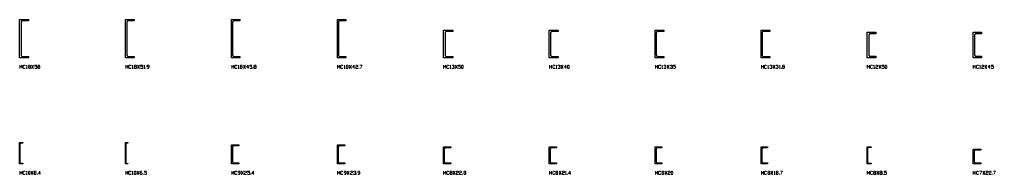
# Model space of a CAD drawing. Header units: inches. Extents: x 0 to 959, y -55 to 18.
# Drawn here: x 0 to 460.5, y -55 to 18 of the extents above; entities that cross this region are included whole.
import ezdxf

# ---------------------------------------------------------------- set-up
doc = ezdxf.new("R2010")
doc.units = ezdxf.units.IN
doc.header["$MEASUREMENT"] = 0
doc.layers.add('AISC_STEEL', color=7, linetype='Continuous')

msp = doc.modelspace()

# ---------------------------------------------------------------- linework, layer by layer
at = {"color": 3, "lineweight": 0}
for p, q in [((5.66, -3.49), (6.67, -5)), ((5.66, -5), (6.67, -3.49)), ((55.65, -3.49), (56.65, -5)), ((55.65, -5), (56.65, -3.49)), ((105.63, -3.49), (106.64, -5)), ((105.63, -5), (106.64, -3.49)), ((155.61, -3.49), (156.62, -5)), ((155.61, -5), (156.62, -3.49)), ((205.6, -3.49), (206.6, -5)), ((205.6, -5), (206.6, -3.49)), ((255.58, -3.49), (256.58, -5)), ((255.58, -5), (256.58, -3.49)), ((305.56, -3.49), (306.57, -5)), ((305.56, -5), (306.57, -3.49)), ((355.55, -3.49), (356.55, -5)), ((355.55, -5), (356.55, -3.49)), ((405.53, -3.49), (406.53, -5)), ((405.53, -5), (406.53, -3.49)), ((455.51, -3.49), (456.52, -5)), ((455.51, -5), (456.52, -3.49)), ((3.15, -5), (3.66, -5)), ((53.17, -5), (53.64, -5)), ((58.66, -5), (59.16, -5)), ((59.64, -5), (59.64, -4.75)), ((103.15, -5), (103.62, -5)), ((110.12, -5), (110.12, -4.75)), ((153.13, -5), (153.6, -5)), ((160.1, -5), (160.1, -4.75)), ((203.12, -5), (203.62, -5)), ((208.86, -5), (208.86, -5)), ((253.1, -5), (253.6, -5)), ((258.85, -5), (258.85, -5)), ((303.08, -5), (303.59, -5)), ((353.07, -5), (353.57, -5)), ((358.56, -5), (359.06, -5)), ((359.57, -5), (359.57, -4.75)), ((403.05, -5), (403.55, -5)), ((408.79, -5), (408.79, -5)), ((453.03, -5), (453.53, -5)), ((3.15, -54.98), (3.66, -54.98)), ((4.41, -54.98), (4.41, -54.98)), ((5.41, -53.48), (6.42, -54.98)), ((5.41, -54.98), (6.42, -53.48)), ((8.43, -54.98), (8.43, -54.73)), ((53.17, -54.98), (53.64, -54.98)), ((54.39, -54.98), (54.39, -54.98)), ((55.4, -53.48), (56.4, -54.98)), ((55.4, -54.98), (56.4, -53.48)), ((58.41, -54.98), (58.41, -54.73)), ((104.63, -53.48), (105.63, -54.98)), ((104.63, -54.98), (105.63, -53.48)), ((109.15, -54.98), (109.15, -54.73)), ((154.61, -53.48), (155.61, -54.98)), ((154.61, -54.98), (155.61, -53.48)), ((159.13, -54.98), (159.13, -54.73)), ((204.59, -53.48), (205.6, -54.98)), ((204.59, -54.98), (205.6, -53.48)), ((209.11, -54.98), (209.11, -54.73)), ((254.58, -53.48), (255.58, -54.98)), ((254.58, -54.98), (255.58, -53.48)), ((257.59, -54.98), (258.09, -54.98)), ((258.59, -54.98), (258.59, -54.73)), ((304.56, -53.48), (305.56, -54.98)), ((304.56, -54.98), (305.56, -53.48)), ((307.82, -54.98), (307.82, -54.98)), ((354.54, -53.48), (355.55, -54.98)), ((354.54, -54.98), (355.55, -53.48)), ((356.05, -54.98), (356.55, -54.98)), ((358.56, -54.98), (358.56, -54.73)), ((404.52, -53.48), (405.53, -54.98)), ((404.52, -54.98), (405.53, -53.48)), ((407.54, -54.98), (407.54, -54.73)), ((454.54, -53.48), (455.51, -54.98)), ((454.54, -54.98), (455.51, -53.48)), ((459.03, -54.98), (459.03, -54.73))]:
    msp.add_line(p, q, dxfattribs=at)
for points in [[(0.17, -5), (0.17, -3.49), (0.67, -4.5), (1.18, -3.49), (1.18, -5)], [(2.68, -4.75), (2.43, -5), (1.93, -5), (1.68, -4.75), (1.68, -3.74), (1.93, -3.49), (2.43, -3.49), (2.68, -3.74)], [(3.15, -3.74), (3.4, -3.49), (3.4, -5)], [(4.91, -4.25), (5.16, -4.5), (5.16, -4.75), (4.91, -5), (4.41, -5), (4.16, -4.75), (4.16, -4.5), (4.41, -4.25), (4.91, -4.25), (5.16, -3.99), (5.16, -3.74), (4.91, -3.49), (4.41, -3.49), (4.16, -3.74), (4.16, -3.99), (4.41, -4.25)], [(7.17, -4.75), (7.42, -5), (7.93, -5), (8.18, -4.75), (8.18, -4.25), (7.93, -3.99), (7.17, -3.99), (7.17, -3.49), (8.18, -3.49)], [(9.4, -4.25), (9.65, -4.5), (9.65, -4.75), (9.4, -5), (8.93, -5), (8.68, -4.75), (8.68, -4.5), (8.93, -4.25), (9.4, -4.25), (9.65, -3.99), (9.65, -3.74), (9.4, -3.49), (8.93, -3.49), (8.68, -3.74), (8.68, -3.99), (8.93, -4.25)], [(50.15, -5), (50.15, -3.49), (50.66, -4.5), (51.16, -3.49), (51.16, -5)], [(52.67, -4.75), (52.41, -5), (51.91, -5), (51.66, -4.75), (51.66, -3.74), (51.91, -3.49), (52.41, -3.49), (52.67, -3.74)], [(53.17, -3.74), (53.39, -3.49), (53.39, -5)], [(54.89, -4.25), (55.15, -4.5), (55.15, -4.75), (54.89, -5), (54.39, -5), (54.14, -4.75), (54.14, -4.5), (54.39, -4.25), (54.89, -4.25), (55.15, -3.99), (55.15, -3.74), (54.89, -3.49), (54.39, -3.49), (54.14, -3.74), (54.14, -3.99), (54.39, -4.25)], [(57.16, -4.75), (57.41, -5), (57.91, -5), (58.16, -4.75), (58.16, -4.25), (57.91, -3.99), (57.16, -3.99), (57.16, -3.49), (58.16, -3.49)], [(58.66, -3.74), (58.91, -3.49), (58.91, -5)], [(60.39, -5), (60.64, -5), (61.14, -4.5), (61.14, -3.74), (60.89, -3.49), (60.39, -3.49), (60.14, -3.74), (60.14, -3.99), (60.39, -4.25), (61.14, -4.25)], [(100.14, -5), (100.14, -3.49), (100.64, -4.5), (101.14, -3.49), (101.14, -5)], [(102.65, -4.75), (102.4, -5), (101.89, -5), (101.64, -4.75), (101.64, -3.74), (101.89, -3.49), (102.4, -3.49), (102.65, -3.74)], [(103.15, -3.74), (103.4, -3.49), (103.4, -5)], [(104.88, -4.25), (105.13, -4.5), (105.13, -4.75), (104.88, -5), (104.38, -5), (104.12, -4.75), (104.12, -4.5), (104.38, -4.25), (104.88, -4.25), (105.13, -3.99), (105.13, -3.74), (104.88, -3.49), (104.38, -3.49), (104.12, -3.74), (104.12, -3.99), (104.38, -4.25)], [(108.14, -4.5), (107.14, -4.5), (107.89, -3.49), (107.89, -5)], [(108.65, -4.75), (108.9, -5), (109.4, -5), (109.65, -4.75), (109.65, -4.25), (109.4, -3.99), (108.65, -3.99), (108.65, -3.49), (109.65, -3.49)], [(111.38, -4.25), (111.63, -4.5), (111.63, -4.75), (111.38, -5), (110.87, -5), (110.62, -4.75), (110.62, -4.5), (110.87, -4.25), (111.38, -4.25), (111.63, -3.99), (111.63, -3.74), (111.38, -3.49), (110.87, -3.49), (110.62, -3.74), (110.62, -3.99), (110.87, -4.25)], [(150.12, -5), (150.12, -3.49), (150.62, -4.5), (151.12, -3.49), (151.12, -5)], [(152.63, -4.75), (152.38, -5), (151.88, -5), (151.63, -4.75), (151.63, -3.74), (151.88, -3.49), (152.38, -3.49), (152.63, -3.74)], [(153.13, -3.74), (153.39, -3.49), (153.39, -5)], [(154.86, -4.25), (155.11, -4.5), (155.11, -4.75), (154.86, -5), (154.36, -5), (154.11, -4.75), (154.11, -4.5), (154.36, -4.25), (154.86, -4.25), (155.11, -3.99), (155.11, -3.74), (154.86, -3.49), (154.36, -3.49), (154.11, -3.74), (154.11, -3.99), (154.36, -4.25)], [(158.13, -4.5), (157.12, -4.5), (157.87, -3.49), (157.87, -5)], [(158.63, -3.74), (158.88, -3.49), (159.38, -3.49), (159.63, -3.74), (159.63, -3.99), (159.38, -4.25), (158.88, -4.25), (158.63, -4.5), (158.63, -5), (159.63, -5)], [(160.61, -3.49), (161.61, -3.49), (160.86, -5)], [(200.1, -5), (200.1, -3.49), (200.61, -4.5), (201.11, -3.49), (201.11, -5)], [(202.61, -4.75), (202.36, -5), (201.86, -5), (201.61, -4.75), (201.61, -3.74), (201.86, -3.49), (202.36, -3.49), (202.61, -3.74)], [(203.12, -3.74), (203.37, -3.49), (203.37, -5)], [(204.09, -3.74), (204.34, -3.49), (204.84, -3.49), (205.09, -3.74), (205.09, -3.99), (204.84, -4.25), (204.59, -4.25)], [(204.84, -4.25), (205.09, -4.5), (205.09, -4.75), (204.84, -5), (204.34, -5), (204.09, -4.75)], [(207.1, -4.75), (207.36, -5), (207.86, -5), (208.11, -4.75), (208.11, -4.25), (207.86, -3.99), (207.1, -3.99), (207.1, -3.49), (208.11, -3.49)], [(250.09, -5), (250.09, -3.49), (250.59, -4.5), (251.09, -3.49), (251.09, -5)], [(252.6, -4.75), (252.35, -5), (251.84, -5), (251.59, -4.75), (251.59, -3.74), (251.84, -3.49), (252.35, -3.49), (252.6, -3.74)], [(253.1, -3.74), (253.35, -3.49), (253.35, -5)], [(254.07, -3.74), (254.32, -3.49), (254.83, -3.49), (255.08, -3.74), (255.08, -3.99), (254.83, -4.25), (254.58, -4.25)], [(254.83, -4.25), (255.08, -4.5), (255.08, -4.75), (254.83, -5), (254.32, -5), (254.07, -4.75)], [(258.09, -4.5), (257.09, -4.5), (257.84, -3.49), (257.84, -5)], [(300.07, -5), (300.07, -3.49), (300.57, -4.5), (301.07, -3.49), (301.07, -5)], [(302.58, -4.75), (302.33, -5), (301.83, -5), (301.58, -4.75), (301.58, -3.74), (301.83, -3.49), (302.33, -3.49), (302.58, -3.74)], [(303.08, -3.74), (303.33, -3.49), (303.33, -5)], [(304.06, -3.74), (304.31, -3.49), (304.81, -3.49), (305.06, -3.74), (305.06, -3.99), (304.81, -4.25), (304.56, -4.25)], [(304.81, -4.25), (305.06, -4.5), (305.06, -4.75), (304.81, -5), (304.31, -5), (304.06, -4.75)], [(307.07, -3.74), (307.32, -3.49), (307.82, -3.49), (308.08, -3.74), (308.08, -3.99), (307.82, -4.25), (307.57, -4.25)], [(307.82, -4.25), (308.08, -4.5), (308.08, -4.75), (307.82, -5), (307.32, -5), (307.07, -4.75)], [(308.58, -4.75), (308.83, -5), (309.33, -5), (309.58, -4.75), (309.58, -4.25), (309.33, -3.99), (308.58, -3.99), (308.58, -3.49), (309.58, -3.49)], [(350.05, -5), (350.05, -3.49), (350.55, -4.5), (351.06, -3.49), (351.06, -5)], [(352.56, -4.75), (352.31, -5), (351.81, -5), (351.56, -4.75), (351.56, -3.74), (351.81, -3.49), (352.31, -3.49), (352.56, -3.74)], [(353.07, -3.74), (353.32, -3.49), (353.32, -5)], [(354.07, -3.74), (354.29, -3.49), (354.79, -3.49), (355.04, -3.74), (355.04, -3.99), (354.79, -4.25), (354.54, -4.25)], [(354.79, -4.25), (355.04, -4.5), (355.04, -4.75), (354.79, -5), (354.29, -5), (354.07, -4.75)], [(357.05, -3.74), (357.3, -3.49), (357.81, -3.49), (358.06, -3.74), (358.06, -3.99), (357.81, -4.25), (357.56, -4.25)], [(357.81, -4.25), (358.06, -4.5), (358.06, -4.75), (357.81, -5), (357.3, -5), (357.05, -4.75)], [(358.56, -3.74), (358.81, -3.49), (358.81, -5)], [(360.79, -4.25), (361.04, -4.5), (361.04, -4.75), (360.79, -5), (360.32, -5), (360.07, -4.75), (360.07, -4.5), (360.32, -4.25), (360.79, -4.25), (361.04, -3.99), (361.04, -3.74), (360.79, -3.49), (360.32, -3.49), (360.07, -3.74), (360.07, -3.99), (360.32, -4.25)], [(400.04, -5), (400.04, -3.49), (400.54, -4.5), (401.04, -3.49), (401.04, -5)], [(402.55, -4.75), (402.3, -5), (401.79, -5), (401.54, -4.75), (401.54, -3.74), (401.79, -3.49), (402.3, -3.49), (402.55, -3.74)], [(403.05, -3.74), (403.3, -3.49), (403.3, -5)], [(404.05, -3.74), (404.31, -3.49), (404.78, -3.49), (405.03, -3.74), (405.03, -3.99), (404.78, -4.25), (404.31, -4.25), (404.05, -4.5), (404.05, -5), (405.03, -5)], [(407.04, -4.75), (407.29, -5), (407.79, -5), (408.04, -4.75), (408.04, -4.25), (407.79, -3.99), (407.04, -3.99), (407.04, -3.49), (408.04, -3.49)], [(450.02, -5), (450.02, -3.49), (450.52, -4.5), (451.02, -3.49), (451.02, -5)], [(452.53, -4.75), (452.28, -5), (451.78, -5), (451.53, -4.75), (451.53, -3.74), (451.78, -3.49), (452.28, -3.49), (452.53, -3.74)], [(453.03, -3.74), (453.28, -3.49), (453.28, -5)], [(454.04, -3.74), (454.29, -3.49), (454.76, -3.49), (455.01, -3.74), (455.01, -3.99), (454.76, -4.25), (454.29, -4.25), (454.04, -4.5), (454.04, -5), (455.01, -5)], [(458.02, -4.5), (457.02, -4.5), (457.77, -3.49), (457.77, -5)], [(458.53, -4.75), (458.78, -5), (459.28, -5), (459.53, -4.75), (459.53, -4.25), (459.28, -3.99), (458.53, -3.99), (458.53, -3.49), (459.53, -3.49)], [(0.17, -54.98), (0.17, -53.48), (0.67, -54.48), (1.18, -53.48), (1.18, -54.98)], [(2.68, -54.73), (2.43, -54.98), (1.93, -54.98), (1.68, -54.73), (1.68, -53.73), (1.93, -53.48), (2.43, -53.48), (2.68, -53.73)], [(3.15, -53.73), (3.4, -53.48), (3.4, -54.98)], [(7.67, -54.23), (7.93, -54.48), (7.93, -54.73), (7.67, -54.98), (7.17, -54.98), (6.92, -54.73), (6.92, -54.48), (7.17, -54.23), (7.67, -54.23), (7.93, -53.98), (7.93, -53.73), (7.67, -53.48), (7.17, -53.48), (6.92, -53.73), (6.92, -53.98), (7.17, -54.23)], [(9.9, -54.48), (8.93, -54.48), (9.65, -53.48), (9.65, -54.98)], [(50.15, -54.98), (50.15, -53.48), (50.66, -54.48), (51.16, -53.48), (51.16, -54.98)], [(52.67, -54.73), (52.41, -54.98), (51.91, -54.98), (51.66, -54.73), (51.66, -53.73), (51.91, -53.48), (52.41, -53.48), (52.67, -53.73)], [(53.17, -53.73), (53.39, -53.48), (53.39, -54.98)], [(56.9, -54.23), (57.66, -54.23), (57.91, -54.48), (57.91, -54.73), (57.66, -54.98), (57.16, -54.98), (56.9, -54.73), (56.9, -53.98), (57.41, -53.48), (57.66, -53.48)], [(58.91, -54.73), (59.16, -54.98), (59.64, -54.98), (59.89, -54.73), (59.89, -54.23), (59.64, -53.98), (58.91, -53.98), (58.91, -53.48), (59.89, -53.48)], [(100.14, -54.98), (100.14, -53.48), (100.64, -54.48), (101.14, -53.48), (101.14, -54.98)], [(102.65, -54.73), (102.4, -54.98), (101.89, -54.98), (101.64, -54.73), (101.64, -53.73), (101.89, -53.48), (102.4, -53.48), (102.65, -53.73)], [(103.4, -54.98), (103.62, -54.98), (104.12, -54.48), (104.12, -53.73), (103.87, -53.48), (103.4, -53.48), (103.15, -53.73), (103.15, -53.98), (103.4, -54.23), (104.12, -54.23)], [(106.13, -53.73), (106.38, -53.48), (106.89, -53.48), (107.14, -53.73), (107.14, -53.98), (106.89, -54.23), (106.38, -54.23), (106.13, -54.48), (106.13, -54.98), (107.14, -54.98)], [(107.64, -54.73), (107.89, -54.98), (108.39, -54.98), (108.65, -54.73), (108.65, -54.23), (108.39, -53.98), (107.64, -53.98), (107.64, -53.48), (108.65, -53.48)], [(110.62, -54.48), (109.65, -54.48), (110.37, -53.48), (110.37, -54.98)], [(150.12, -54.98), (150.12, -53.48), (150.62, -54.48), (151.12, -53.48), (151.12, -54.98)], [(152.63, -54.73), (152.38, -54.98), (151.88, -54.98), (151.63, -54.73), (151.63, -53.73), (151.88, -53.48), (152.38, -53.48), (152.63, -53.73)], [(153.39, -54.98), (153.6, -54.98), (154.11, -54.48), (154.11, -53.73), (153.86, -53.48), (153.39, -53.48), (153.13, -53.73), (153.13, -53.98), (153.39, -54.23), (154.11, -54.23)], [(156.12, -53.73), (156.37, -53.48), (156.87, -53.48), (157.12, -53.73), (157.12, -53.98), (156.87, -54.23), (156.37, -54.23), (156.12, -54.48), (156.12, -54.98), (157.12, -54.98)], [(157.62, -53.73), (157.87, -53.48), (158.38, -53.48), (158.63, -53.73), (158.63, -53.98), (158.38, -54.23), (158.13, -54.23)], [(158.38, -54.23), (158.63, -54.48), (158.63, -54.73), (158.38, -54.98), (157.87, -54.98), (157.62, -54.73)], [(159.85, -54.98), (160.1, -54.98), (160.61, -54.48), (160.61, -53.73), (160.36, -53.48), (159.85, -53.48), (159.63, -53.73), (159.63, -53.98), (159.85, -54.23), (160.61, -54.23)], [(200.1, -54.98), (200.1, -53.48), (200.61, -54.48), (201.11, -53.48), (201.11, -54.98)], [(202.61, -54.73), (202.36, -54.98), (201.86, -54.98), (201.61, -54.73), (201.61, -53.73), (201.86, -53.48), (202.36, -53.48), (202.61, -53.73)], [(203.84, -54.23), (204.09, -54.48), (204.09, -54.73), (203.84, -54.98), (203.37, -54.98), (203.12, -54.73), (203.12, -54.48), (203.37, -54.23), (203.84, -54.23), (204.09, -53.98), (204.09, -53.73), (203.84, -53.48), (203.37, -53.48), (203.12, -53.73), (203.12, -53.98), (203.37, -54.23)], [(206.1, -53.73), (206.35, -53.48), (206.85, -53.48), (207.1, -53.73), (207.1, -53.98), (206.85, -54.23), (206.35, -54.23), (206.1, -54.48), (206.1, -54.98), (207.1, -54.98)], [(207.61, -53.73), (207.86, -53.48), (208.36, -53.48), (208.61, -53.73), (208.61, -53.98), (208.36, -54.23), (207.86, -54.23), (207.61, -54.48), (207.61, -54.98), (208.61, -54.98)], [(210.34, -54.23), (210.59, -54.48), (210.59, -54.73), (210.34, -54.98), (209.87, -54.98), (209.62, -54.73), (209.62, -54.48), (209.87, -54.23), (210.34, -54.23), (210.59, -53.98), (210.59, -53.73), (210.34, -53.48), (209.87, -53.48), (209.62, -53.73), (209.62, -53.98), (209.87, -54.23)], [(250.09, -54.98), (250.09, -53.48), (250.59, -54.48), (251.09, -53.48), (251.09, -54.98)], [(252.6, -54.73), (252.35, -54.98), (251.84, -54.98), (251.59, -54.73), (251.59, -53.73), (251.84, -53.48), (252.35, -53.48), (252.6, -53.73)], [(253.85, -54.23), (254.07, -54.48), (254.07, -54.73), (253.85, -54.98), (253.35, -54.98), (253.1, -54.73), (253.1, -54.48), (253.35, -54.23), (253.85, -54.23), (254.07, -53.98), (254.07, -53.73), (253.85, -53.48), (253.35, -53.48), (253.1, -53.73), (253.1, -53.98), (253.35, -54.23)], [(256.08, -53.73), (256.33, -53.48), (256.84, -53.48), (257.09, -53.73), (257.09, -53.98), (256.84, -54.23), (256.33, -54.23), (256.08, -54.48), (256.08, -54.98), (257.09, -54.98)], [(257.59, -53.73), (257.84, -53.48), (257.84, -54.98)], [(260.1, -54.48), (259.1, -54.48), (259.85, -53.48), (259.85, -54.98)], [(300.07, -54.98), (300.07, -53.48), (300.57, -54.48), (301.07, -53.48), (301.07, -54.98)], [(302.58, -54.73), (302.33, -54.98), (301.83, -54.98), (301.58, -54.73), (301.58, -53.73), (301.83, -53.48), (302.33, -53.48), (302.58, -53.73)], [(303.84, -54.23), (304.06, -54.48), (304.06, -54.73), (303.84, -54.98), (303.33, -54.98), (303.08, -54.73), (303.08, -54.48), (303.33, -54.23), (303.84, -54.23), (304.06, -53.98), (304.06, -53.73), (303.84, -53.48), (303.33, -53.48), (303.08, -53.73), (303.08, -53.98), (303.33, -54.23)], [(306.07, -53.73), (306.32, -53.48), (306.82, -53.48), (307.07, -53.73), (307.07, -53.98), (306.82, -54.23), (306.32, -54.23), (306.07, -54.48), (306.07, -54.98), (307.07, -54.98)], [(350.05, -54.98), (350.05, -53.48), (350.55, -54.48), (351.06, -53.48), (351.06, -54.98)], [(352.56, -54.73), (352.31, -54.98), (351.81, -54.98), (351.56, -54.73), (351.56, -53.73), (351.81, -53.48), (352.31, -53.48), (352.56, -53.73)], [(353.82, -54.23), (354.07, -54.48), (354.07, -54.73), (353.82, -54.98), (353.32, -54.98), (353.07, -54.73), (353.07, -54.48), (353.32, -54.23), (353.82, -54.23), (354.07, -53.98), (354.07, -53.73), (353.82, -53.48), (353.32, -53.48), (353.07, -53.73), (353.07, -53.98), (353.32, -54.23)], [(356.05, -53.73), (356.3, -53.48), (356.3, -54.98)], [(357.81, -54.23), (358.06, -54.48), (358.06, -54.73), (357.81, -54.98), (357.3, -54.98), (357.05, -54.73), (357.05, -54.48), (357.3, -54.23), (357.81, -54.23), (358.06, -53.98), (358.06, -53.73), (357.81, -53.48), (357.3, -53.48), (357.05, -53.73), (357.05, -53.98), (357.3, -54.23)], [(359.06, -53.48), (360.07, -53.48), (359.31, -54.98)], [(400.04, -54.98), (400.04, -53.48), (400.54, -54.48), (401.04, -53.48), (401.04, -54.98)], [(402.55, -54.73), (402.3, -54.98), (401.79, -54.98), (401.54, -54.73), (401.54, -53.73), (401.79, -53.48), (402.3, -53.48), (402.55, -53.73)], [(403.8, -54.23), (404.05, -54.48), (404.05, -54.73), (403.8, -54.98), (403.3, -54.98), (403.05, -54.73), (403.05, -54.48), (403.3, -54.23), (403.8, -54.23), (404.05, -53.98), (404.05, -53.73), (403.8, -53.48), (403.3, -53.48), (403.05, -53.73), (403.05, -53.98), (403.3, -54.23)], [(406.79, -54.23), (407.04, -54.48), (407.04, -54.73), (406.79, -54.98), (406.28, -54.98), (406.03, -54.73), (406.03, -54.48), (406.28, -54.23), (406.79, -54.23), (407.04, -53.98), (407.04, -53.73), (406.79, -53.48), (406.28, -53.48), (406.03, -53.73), (406.03, -53.98), (406.28, -54.23)], [(408.04, -54.73), (408.29, -54.98), (408.79, -54.98), (409.05, -54.73), (409.05, -54.23), (408.79, -53.98), (408.04, -53.98), (408.04, -53.48), (409.05, -53.48)], [(450.02, -54.98), (450.02, -53.48), (450.52, -54.48), (451.02, -53.48), (451.02, -54.98)], [(452.53, -54.73), (452.28, -54.98), (451.78, -54.98), (451.53, -54.73), (451.53, -53.73), (451.78, -53.48), (452.28, -53.48), (452.53, -53.73)], [(453.03, -53.48), (454.04, -53.48), (453.28, -54.98)], [(456.01, -53.73), (456.27, -53.48), (456.77, -53.48), (457.02, -53.73), (457.02, -53.98), (456.77, -54.23), (456.27, -54.23), (456.01, -54.48), (456.01, -54.98), (457.02, -54.98)], [(457.52, -53.73), (457.77, -53.48), (458.28, -53.48), (458.53, -53.73), (458.53, -53.98), (458.28, -54.23), (457.77, -54.23), (457.52, -54.48), (457.52, -54.98), (458.53, -54.98)], [(459.53, -53.48), (460.54, -53.48), (459.78, -54.98)]]:
    msp.add_lwpolyline(points, dxfattribs=at)
for points in [[(208.86, -5), (208.61, -4.75), (208.61, -3.74), (208.86, -3.49), (209.11, -3.49), (209.36, -3.74), (209.36, -4.75), (209.11, -5)], [(258.85, -5), (258.59, -4.75), (258.59, -3.74), (258.85, -3.49), (259.1, -3.49), (259.35, -3.74), (259.35, -4.75), (259.1, -5)], [(408.79, -5), (408.54, -4.75), (408.54, -3.74), (408.79, -3.49), (409.05, -3.49), (409.3, -3.74), (409.3, -4.75), (409.05, -5)], [(4.41, -54.98), (4.16, -54.73), (4.16, -53.73), (4.41, -53.48), (4.66, -53.48), (4.91, -53.73), (4.91, -54.73), (4.66, -54.98)], [(54.39, -54.98), (54.14, -54.73), (54.14, -53.73), (54.39, -53.48), (54.64, -53.48), (54.89, -53.73), (54.89, -54.73), (54.64, -54.98)], [(307.82, -54.98), (307.57, -54.73), (307.57, -53.73), (307.82, -53.48), (308.08, -53.48), (308.33, -53.73), (308.33, -54.73), (308.08, -54.98)]]:
    msp.add_lwpolyline(points, close=True, dxfattribs=at)
at = {"layer": 'AISC_STEEL'}
for points in [[(0, 18), (4.2, 18), (4.2, 17.38), (1.51, 17.38), (1.49, 17.37), (1.46, 17.37), (1.43, 17.37), (1.4, 17.37), (1.37, 17.36), (1.34, 17.36), (1.31, 17.35), (1.28, 17.34), (1.25, 17.33), (1.22, 17.32), (1.2, 17.31), (1.17, 17.3), (1.14, 17.28), (1.12, 17.27), (1.09, 17.26), (1.07, 17.24), (1.04, 17.22), (1.02, 17.21), (0.99, 17.19), (0.97, 17.17), (0.95, 17.15), (0.93, 17.13), (0.91, 17.1), (0.89, 17.08), (0.87, 17.06), (0.85, 17.03), (0.84, 17.01), (0.82, 16.98), (0.8, 16.96), (0.79, 16.93), (0.78, 16.91), (0.76, 16.88), (0.75, 16.85), (0.74, 16.82), (0.73, 16.79), (0.73, 16.77), (0.72, 16.74), (0.71, 16.71), (0.71, 16.68), (0.7, 16.65), (0.7, 16.62), (0.7, 16.59), (0.7, 16.56), (0.7, 1.44), (0.7, 1.41), (0.7, 1.38), (0.7, 1.35), (0.71, 1.32), (0.71, 1.29), (0.72, 1.26), (0.73, 1.23), (0.73, 1.21), (0.74, 1.18), (0.75, 1.15), (0.76, 1.12), (0.78, 1.09), (0.79, 1.07), (0.8, 1.04), (0.82, 1.02), (0.84, 0.99), (0.85, 0.97), (0.87, 0.94), (0.89, 0.92), (0.91, 0.9), (0.93, 0.87), (0.95, 0.85), (0.97, 0.83), (0.99, 0.81), (1.02, 0.79), (1.04, 0.78), (1.07, 0.76), (1.09, 0.74), (1.12, 0.73), (1.14, 0.72), (1.17, 0.7), (1.2, 0.69), (1.22, 0.68), (1.25, 0.67), (1.28, 0.66), (1.31, 0.65), (1.34, 0.64), (1.37, 0.64), (1.4, 0.63), (1.43, 0.63), (1.46, 0.63), (1.49, 0.63), (1.51, 0.62), (4.2, 0.62), (4.2, 0), (0, 0)], [(50, 18), (54.1, 18), (54.1, 17.38), (51.41, 17.38), (51.39, 17.37), (51.36, 17.37), (51.33, 17.37), (51.3, 17.37), (51.27, 17.36), (51.24, 17.36), (51.21, 17.35), (51.18, 17.34), (51.15, 17.33), (51.12, 17.32), (51.1, 17.31), (51.07, 17.3), (51.04, 17.28), (51.02, 17.27), (50.99, 17.26), (50.97, 17.24), (50.94, 17.22), (50.92, 17.21), (50.89, 17.19), (50.87, 17.17), (50.85, 17.15), (50.83, 17.13), (50.81, 17.1), (50.79, 17.08), (50.77, 17.06), (50.75, 17.03), (50.74, 17.01), (50.72, 16.98), (50.7, 16.96), (50.69, 16.93), (50.68, 16.91), (50.66, 16.88), (50.65, 16.85), (50.64, 16.82), (50.63, 16.79), (50.63, 16.77), (50.62, 16.74), (50.61, 16.71), (50.61, 16.68), (50.6, 16.65), (50.6, 16.62), (50.6, 16.59), (50.6, 16.56), (50.6, 1.44), (50.6, 1.41), (50.6, 1.38), (50.6, 1.35), (50.61, 1.32), (50.61, 1.29), (50.62, 1.26), (50.63, 1.23), (50.63, 1.21), (50.64, 1.18), (50.65, 1.15), (50.66, 1.12), (50.68, 1.09), (50.69, 1.07), (50.7, 1.04), (50.72, 1.02), (50.74, 0.99), (50.75, 0.97), (50.77, 0.94), (50.79, 0.92), (50.81, 0.9), (50.83, 0.87), (50.85, 0.85), (50.87, 0.83), (50.89, 0.81), (50.92, 0.79), (50.94, 0.78), (50.97, 0.76), (50.99, 0.74), (51.02, 0.73), (51.04, 0.72), (51.07, 0.7), (51.1, 0.69), (51.12, 0.68), (51.15, 0.67), (51.18, 0.66), (51.21, 0.65), (51.24, 0.64), (51.27, 0.64), (51.3, 0.63), (51.33, 0.63), (51.36, 0.63), (51.39, 0.63), (51.41, 0.62), (54.1, 0.62), (54.1, 0), (50, 0)], [(100, 18), (104, 18), (104, 17.38), (101.31, 17.38), (101.29, 17.37), (101.26, 17.37), (101.23, 17.37), (101.2, 17.37), (101.17, 17.36), (101.14, 17.36), (101.11, 17.35), (101.08, 17.34), (101.05, 17.33), (101.02, 17.32), (101, 17.31), (100.97, 17.3), (100.94, 17.28), (100.92, 17.27), (100.89, 17.26), (100.87, 17.24), (100.84, 17.22), (100.82, 17.21), (100.79, 17.19), (100.77, 17.17), (100.75, 17.15), (100.73, 17.13), (100.71, 17.1), (100.69, 17.08), (100.67, 17.06), (100.65, 17.03), (100.64, 17.01), (100.62, 16.98), (100.6, 16.96), (100.59, 16.93), (100.58, 16.91), (100.56, 16.88), (100.55, 16.85), (100.54, 16.82), (100.53, 16.79), (100.53, 16.77), (100.52, 16.74), (100.51, 16.71), (100.51, 16.68), (100.5, 16.65), (100.5, 16.62), (100.5, 16.59), (100.5, 16.56), (100.5, 1.44), (100.5, 1.41), (100.5, 1.38), (100.5, 1.35), (100.51, 1.32), (100.51, 1.29), (100.52, 1.26), (100.53, 1.23), (100.53, 1.21), (100.54, 1.18), (100.55, 1.15), (100.56, 1.12), (100.58, 1.09), (100.59, 1.07), (100.6, 1.04), (100.62, 1.02), (100.64, 0.99), (100.65, 0.97), (100.67, 0.94), (100.69, 0.92), (100.71, 0.9), (100.73, 0.87), (100.75, 0.85), (100.77, 0.83), (100.79, 0.81), (100.82, 0.79), (100.84, 0.78), (100.87, 0.76), (100.89, 0.74), (100.92, 0.73), (100.94, 0.72), (100.97, 0.7), (101, 0.69), (101.02, 0.68), (101.05, 0.67), (101.08, 0.66), (101.11, 0.65), (101.14, 0.64), (101.17, 0.64), (101.2, 0.63), (101.23, 0.63), (101.26, 0.63), (101.29, 0.63), (101.31, 0.62), (104, 0.62), (104, 0), (100, 0)], [(150, 18), (153.95, 18), (153.95, 17.38), (151.26, 17.38), (151.24, 17.37), (151.21, 17.37), (151.18, 17.37), (151.15, 17.37), (151.12, 17.36), (151.09, 17.36), (151.06, 17.35), (151.03, 17.34), (151, 17.33), (150.97, 17.32), (150.95, 17.31), (150.92, 17.3), (150.89, 17.28), (150.87, 17.27), (150.84, 17.26), (150.82, 17.24), (150.79, 17.22), (150.77, 17.21), (150.74, 17.19), (150.72, 17.17), (150.7, 17.15), (150.68, 17.13), (150.66, 17.1), (150.64, 17.08), (150.62, 17.06), (150.6, 17.03), (150.59, 17.01), (150.57, 16.98), (150.55, 16.96), (150.54, 16.93), (150.53, 16.91), (150.51, 16.88), (150.5, 16.85), (150.49, 16.82), (150.48, 16.79), (150.48, 16.77), (150.47, 16.74), (150.46, 16.71), (150.46, 16.68), (150.45, 16.65), (150.45, 16.62), (150.45, 16.59), (150.45, 16.56), (150.45, 1.44), (150.45, 1.41), (150.45, 1.38), (150.45, 1.35), (150.46, 1.32), (150.46, 1.29), (150.47, 1.26), (150.48, 1.23), (150.48, 1.21), (150.49, 1.18), (150.5, 1.15), (150.51, 1.12), (150.53, 1.09), (150.54, 1.07), (150.55, 1.04), (150.57, 1.02), (150.59, 0.99), (150.6, 0.97), (150.62, 0.94), (150.64, 0.92), (150.66, 0.9), (150.68, 0.87), (150.7, 0.85), (150.72, 0.83), (150.74, 0.81), (150.77, 0.79), (150.79, 0.78), (150.82, 0.76), (150.84, 0.74), (150.87, 0.73), (150.89, 0.72), (150.92, 0.7), (150.95, 0.69), (150.97, 0.68), (151, 0.67), (151.03, 0.66), (151.06, 0.65), (151.09, 0.64), (151.12, 0.64), (151.15, 0.63), (151.18, 0.63), (151.21, 0.63), (151.24, 0.63), (151.26, 0.62), (153.95, 0.62), (153.95, 0), (150, 0)], [(200, 13), (204.41, 13), (204.41, 12.39), (201.62, 12.39), (201.59, 12.39), (201.56, 12.39), (201.53, 12.39), (201.5, 12.38), (201.47, 12.38), (201.44, 12.37), (201.41, 12.36), (201.38, 12.36), (201.35, 12.35), (201.33, 12.34), (201.3, 12.33), (201.27, 12.31), (201.25, 12.3), (201.22, 12.29), (201.19, 12.27), (201.17, 12.26), (201.14, 12.24), (201.12, 12.22), (201.1, 12.21), (201.07, 12.19), (201.05, 12.17), (201.03, 12.15), (201.01, 12.13), (200.99, 12.1), (200.97, 12.08), (200.95, 12.06), (200.94, 12.03), (200.92, 12.01), (200.9, 11.98), (200.89, 11.96), (200.87, 11.93), (200.86, 11.9), (200.85, 11.88), (200.84, 11.85), (200.83, 11.82), (200.82, 11.79), (200.81, 11.77), (200.81, 11.74), (200.8, 11.71), (200.8, 11.68), (200.79, 11.65), (200.79, 11.62), (200.79, 11.59), (200.79, 11.56), (200.79, 1.44), (200.79, 1.41), (200.79, 1.38), (200.79, 1.35), (200.8, 1.32), (200.8, 1.29), (200.81, 1.26), (200.81, 1.23), (200.82, 1.21), (200.83, 1.18), (200.84, 1.15), (200.85, 1.12), (200.86, 1.1), (200.87, 1.07), (200.89, 1.04), (200.9, 1.02), (200.92, 0.99), (200.94, 0.97), (200.95, 0.94), (200.97, 0.92), (200.99, 0.9), (201.01, 0.87), (201.03, 0.85), (201.05, 0.83), (201.07, 0.81), (201.1, 0.79), (201.12, 0.78), (201.14, 0.76), (201.17, 0.74), (201.19, 0.73), (201.22, 0.71), (201.25, 0.7), (201.27, 0.69), (201.3, 0.67), (201.33, 0.66), (201.35, 0.65), (201.38, 0.64), (201.41, 0.64), (201.44, 0.63), (201.47, 0.62), (201.5, 0.62), (201.53, 0.61), (201.56, 0.61), (201.59, 0.61), (201.62, 0.61), (204.41, 0.61), (204.41, 0), (200, 0)], [(250, 13), (254.19, 13), (254.19, 12.39), (251.39, 12.39), (251.36, 12.39), (251.33, 12.39), (251.3, 12.39), (251.27, 12.38), (251.24, 12.38), (251.21, 12.37), (251.18, 12.36), (251.16, 12.36), (251.13, 12.35), (251.1, 12.34), (251.07, 12.33), (251.05, 12.31), (251.02, 12.3), (250.99, 12.29), (250.97, 12.27), (250.94, 12.26), (250.92, 12.24), (250.89, 12.22), (250.87, 12.21), (250.85, 12.19), (250.82, 12.17), (250.8, 12.15), (250.78, 12.13), (250.76, 12.1), (250.74, 12.08), (250.73, 12.06), (250.71, 12.03), (250.69, 12.01), (250.68, 11.98), (250.66, 11.96), (250.65, 11.93), (250.64, 11.9), (250.62, 11.88), (250.61, 11.85), (250.6, 11.82), (250.59, 11.79), (250.59, 11.77), (250.58, 11.74), (250.57, 11.71), (250.57, 11.68), (250.56, 11.65), (250.56, 11.62), (250.56, 11.59), (250.56, 11.56), (250.56, 1.44), (250.56, 1.41), (250.56, 1.38), (250.56, 1.35), (250.57, 1.32), (250.57, 1.29), (250.58, 1.26), (250.59, 1.23), (250.59, 1.21), (250.6, 1.18), (250.61, 1.15), (250.62, 1.12), (250.64, 1.1), (250.65, 1.07), (250.66, 1.04), (250.68, 1.02), (250.69, 0.99), (250.71, 0.97), (250.73, 0.94), (250.74, 0.92), (250.76, 0.9), (250.78, 0.87), (250.8, 0.85), (250.82, 0.83), (250.85, 0.81), (250.87, 0.79), (250.89, 0.78), (250.92, 0.76), (250.94, 0.74), (250.97, 0.73), (250.99, 0.71), (251.02, 0.7), (251.05, 0.69), (251.07, 0.67), (251.1, 0.66), (251.13, 0.65), (251.16, 0.64), (251.18, 0.64), (251.21, 0.63), (251.24, 0.62), (251.27, 0.62), (251.3, 0.61), (251.33, 0.61), (251.36, 0.61), (251.39, 0.61), (254.19, 0.61), (254.19, 0), (250, 0)], [(300, 13), (304.07, 13), (304.07, 12.39), (301.28, 12.39), (301.25, 12.39), (301.22, 12.39), (301.19, 12.39), (301.16, 12.38), (301.13, 12.38), (301.1, 12.37), (301.07, 12.36), (301.04, 12.36), (301.01, 12.35), (300.99, 12.34), (300.96, 12.33), (300.93, 12.31), (300.91, 12.3), (300.88, 12.29), (300.85, 12.27), (300.83, 12.26), (300.8, 12.24), (300.78, 12.22), (300.76, 12.21), (300.73, 12.19), (300.71, 12.17), (300.69, 12.15), (300.67, 12.13), (300.65, 12.1), (300.63, 12.08), (300.61, 12.06), (300.6, 12.03), (300.58, 12.01), (300.56, 11.98), (300.55, 11.96), (300.53, 11.93), (300.52, 11.9), (300.51, 11.88), (300.5, 11.85), (300.49, 11.82), (300.48, 11.79), (300.47, 11.77), (300.47, 11.74), (300.46, 11.71), (300.46, 11.68), (300.45, 11.65), (300.45, 11.62), (300.45, 11.59), (300.45, 11.56), (300.45, 1.44), (300.45, 1.41), (300.45, 1.38), (300.45, 1.35), (300.46, 1.32), (300.46, 1.29), (300.47, 1.26), (300.47, 1.23), (300.48, 1.21), (300.49, 1.18), (300.5, 1.15), (300.51, 1.12), (300.52, 1.1), (300.53, 1.07), (300.55, 1.04), (300.56, 1.02), (300.58, 0.99), (300.6, 0.97), (300.61, 0.94), (300.63, 0.92), (300.65, 0.9), (300.67, 0.87), (300.69, 0.85), (300.71, 0.83), (300.73, 0.81), (300.76, 0.79), (300.78, 0.78), (300.8, 0.76), (300.83, 0.74), (300.85, 0.73), (300.88, 0.71), (300.91, 0.7), (300.93, 0.69), (300.96, 0.67), (300.99, 0.66), (301.01, 0.65), (301.04, 0.64), (301.07, 0.64), (301.1, 0.63), (301.13, 0.62), (301.16, 0.62), (301.19, 0.61), (301.22, 0.61), (301.25, 0.61), (301.28, 0.61), (304.07, 0.61), (304.07, 0), (300, 0)], [(350, 13), (354, 13), (354, 12.39), (351.2, 12.39), (351.18, 12.39), (351.15, 12.39), (351.12, 12.39), (351.09, 12.38), (351.06, 12.38), (351.03, 12.37), (351, 12.36), (350.97, 12.36), (350.94, 12.35), (350.91, 12.34), (350.89, 12.33), (350.86, 12.31), (350.83, 12.3), (350.81, 12.29), (350.78, 12.27), (350.76, 12.26), (350.73, 12.24), (350.71, 12.22), (350.68, 12.21), (350.66, 12.19), (350.64, 12.17), (350.62, 12.15), (350.6, 12.13), (350.58, 12.1), (350.56, 12.08), (350.54, 12.06), (350.52, 12.03), (350.51, 12.01), (350.49, 11.98), (350.48, 11.96), (350.46, 11.93), (350.45, 11.9), (350.44, 11.88), (350.43, 11.85), (350.42, 11.82), (350.41, 11.79), (350.4, 11.77), (350.39, 11.74), (350.39, 11.71), (350.38, 11.68), (350.38, 11.65), (350.38, 11.62), (350.38, 11.59), (350.38, 11.56), (350.38, 1.44), (350.38, 1.41), (350.38, 1.38), (350.38, 1.35), (350.38, 1.32), (350.39, 1.29), (350.39, 1.26), (350.4, 1.23), (350.41, 1.21), (350.42, 1.18), (350.43, 1.15), (350.44, 1.12), (350.45, 1.1), (350.46, 1.07), (350.48, 1.04), (350.49, 1.02), (350.51, 0.99), (350.52, 0.97), (350.54, 0.94), (350.56, 0.92), (350.58, 0.9), (350.6, 0.87), (350.62, 0.85), (350.64, 0.83), (350.66, 0.81), (350.68, 0.79), (350.71, 0.78), (350.73, 0.76), (350.76, 0.74), (350.78, 0.73), (350.81, 0.71), (350.83, 0.7), (350.86, 0.69), (350.89, 0.67), (350.91, 0.66), (350.94, 0.65), (350.97, 0.64), (351, 0.64), (351.03, 0.63), (351.06, 0.62), (351.09, 0.62), (351.12, 0.61), (351.15, 0.61), (351.18, 0.61), (351.2, 0.61), (354, 0.61), (354, 0), (350, 0)], [(400, 12), (404.14, 12), (404.14, 11.3), (401.44, 11.3), (401.42, 11.3), (401.39, 11.3), (401.36, 11.29), (401.33, 11.29), (401.3, 11.28), (401.27, 11.27), (401.24, 11.26), (401.21, 11.25), (401.18, 11.24), (401.16, 11.23), (401.13, 11.21), (401.11, 11.2), (401.08, 11.18), (401.06, 11.16), (401.04, 11.14), (401.01, 11.12), (400.99, 11.1), (400.97, 11.08), (400.96, 11.05), (400.94, 11.03), (400.92, 11), (400.91, 10.98), (400.89, 10.95), (400.88, 10.92), (400.87, 10.9), (400.86, 10.87), (400.85, 10.84), (400.85, 10.81), (400.84, 10.78), (400.84, 10.75), (400.84, 10.72), (400.83, 10.69), (400.83, 1.31), (400.84, 1.28), (400.84, 1.25), (400.84, 1.22), (400.85, 1.19), (400.85, 1.16), (400.86, 1.13), (400.87, 1.1), (400.88, 1.08), (400.89, 1.05), (400.91, 1.02), (400.92, 1), (400.94, 0.97), (400.96, 0.95), (400.97, 0.92), (400.99, 0.9), (401.01, 0.88), (401.04, 0.86), (401.06, 0.84), (401.08, 0.82), (401.11, 0.8), (401.13, 0.79), (401.16, 0.77), (401.18, 0.76), (401.21, 0.75), (401.24, 0.74), (401.27, 0.73), (401.3, 0.72), (401.33, 0.71), (401.36, 0.71), (401.39, 0.7), (401.42, 0.7), (401.44, 0.7), (404.14, 0.7), (404.14, 0), (400, 0)], [(450, 12), (454.01, 12), (454.01, 11.3), (451.32, 11.3), (451.29, 11.3), (451.26, 11.3), (451.23, 11.29), (451.2, 11.29), (451.17, 11.28), (451.14, 11.27), (451.11, 11.26), (451.09, 11.25), (451.06, 11.24), (451.03, 11.23), (451.01, 11.21), (450.98, 11.2), (450.96, 11.18), (450.93, 11.16), (450.91, 11.14), (450.89, 11.12), (450.87, 11.1), (450.85, 11.08), (450.83, 11.05), (450.81, 11.03), (450.8, 11), (450.78, 10.98), (450.77, 10.95), (450.76, 10.92), (450.75, 10.9), (450.74, 10.87), (450.73, 10.84), (450.72, 10.81), (450.72, 10.78), (450.71, 10.75), (450.71, 10.72), (450.71, 10.69), (450.71, 1.31), (450.71, 1.28), (450.71, 1.25), (450.72, 1.22), (450.72, 1.19), (450.73, 1.16), (450.74, 1.13), (450.75, 1.1), (450.76, 1.08), (450.77, 1.05), (450.78, 1.02), (450.8, 1), (450.81, 0.97), (450.83, 0.95), (450.85, 0.92), (450.87, 0.9), (450.89, 0.88), (450.91, 0.86), (450.93, 0.84), (450.96, 0.82), (450.98, 0.8), (451.01, 0.79), (451.03, 0.77), (451.06, 0.76), (451.09, 0.75), (451.11, 0.74), (451.14, 0.73), (451.17, 0.72), (451.2, 0.71), (451.23, 0.71), (451.26, 0.7), (451.29, 0.7), (451.32, 0.7), (454.01, 0.7), (454.01, 0), (450, 0)], [(0, -40), (1.5, -40), (1.5, -40.28), (0.64, -40.28), (0.61, -40.28), (0.58, -40.28), (0.55, -40.29), (0.52, -40.29), (0.49, -40.3), (0.47, -40.31), (0.44, -40.32), (0.41, -40.34), (0.39, -40.35), (0.36, -40.37), (0.34, -40.39), (0.32, -40.41), (0.3, -40.43), (0.28, -40.45), (0.26, -40.47), (0.24, -40.5), (0.23, -40.52), (0.21, -40.55), (0.2, -40.58), (0.19, -40.6), (0.18, -40.63), (0.18, -40.66), (0.17, -40.69), (0.17, -40.72), (0.17, -40.75), (0.17, -49.25), (0.17, -49.28), (0.17, -49.31), (0.18, -49.34), (0.18, -49.37), (0.19, -49.4), (0.2, -49.42), (0.21, -49.45), (0.23, -49.48), (0.24, -49.5), (0.26, -49.53), (0.28, -49.55), (0.3, -49.57), (0.32, -49.59), (0.34, -49.61), (0.36, -49.63), (0.39, -49.65), (0.41, -49.66), (0.44, -49.68), (0.47, -49.69), (0.49, -49.7), (0.52, -49.71), (0.55, -49.71), (0.58, -49.72), (0.61, -49.72), (0.64, -49.72), (1.5, -49.72), (1.5, -50), (0, -50)], [(50, -40), (51.17, -40), (51.17, -40.2), (50.51, -40.2), (50.48, -40.2), (50.45, -40.21), (50.42, -40.21), (50.4, -40.22), (50.37, -40.23), (50.34, -40.25), (50.32, -40.26), (50.29, -40.28), (50.27, -40.3), (50.25, -40.32), (50.23, -40.34), (50.21, -40.37), (50.2, -40.39), (50.18, -40.42), (50.17, -40.45), (50.16, -40.47), (50.16, -40.5), (50.15, -40.53), (50.15, -40.56), (50.15, -49.44), (50.15, -49.47), (50.16, -49.5), (50.16, -49.53), (50.17, -49.55), (50.18, -49.58), (50.2, -49.61), (50.21, -49.63), (50.23, -49.66), (50.25, -49.68), (50.27, -49.7), (50.29, -49.72), (50.32, -49.74), (50.34, -49.75), (50.37, -49.77), (50.4, -49.78), (50.42, -49.79), (50.45, -49.79), (50.48, -49.8), (50.51, -49.8), (51.17, -49.8), (51.17, -50), (50, -50)], [(100, -41), (103.5, -41), (103.5, -41.55), (101.15, -41.55), (101.12, -41.55), (101.09, -41.55), (101.06, -41.56), (101.03, -41.56), (101, -41.57), (100.97, -41.57), (100.95, -41.58), (100.92, -41.59), (100.89, -41.6), (100.86, -41.61), (100.83, -41.62), (100.81, -41.64), (100.78, -41.65), (100.76, -41.67), (100.73, -41.69), (100.71, -41.71), (100.69, -41.72), (100.67, -41.74), (100.64, -41.77), (100.62, -41.79), (100.61, -41.81), (100.59, -41.83), (100.57, -41.86), (100.55, -41.88), (100.54, -41.91), (100.52, -41.93), (100.51, -41.96), (100.5, -41.99), (100.49, -42.02), (100.48, -42.05), (100.47, -42.07), (100.47, -42.1), (100.46, -42.13), (100.46, -42.16), (100.45, -42.19), (100.45, -42.22), (100.45, -42.25), (100.45, -48.75), (100.45, -48.78), (100.45, -48.81), (100.46, -48.84), (100.46, -48.87), (100.47, -48.9), (100.47, -48.93), (100.48, -48.95), (100.49, -48.98), (100.5, -49.01), (100.51, -49.04), (100.52, -49.07), (100.54, -49.09), (100.55, -49.12), (100.57, -49.14), (100.59, -49.17), (100.61, -49.19), (100.62, -49.21), (100.64, -49.23), (100.67, -49.26), (100.69, -49.28), (100.71, -49.29), (100.73, -49.31), (100.76, -49.33), (100.78, -49.35), (100.81, -49.36), (100.83, -49.38), (100.86, -49.39), (100.89, -49.4), (100.92, -49.41), (100.95, -49.42), (100.97, -49.43), (101, -49.43), (101.03, -49.44), (101.06, -49.44), (101.09, -49.45), (101.12, -49.45), (101.15, -49.45), (103.5, -49.45), (103.5, -50), (100, -50)], [(150, -41), (153.45, -41), (153.45, -41.55), (151.1, -41.55), (151.07, -41.55), (151.04, -41.55), (151.01, -41.56), (150.98, -41.56), (150.95, -41.57), (150.92, -41.57), (150.9, -41.58), (150.87, -41.59), (150.84, -41.6), (150.81, -41.61), (150.78, -41.62), (150.76, -41.64), (150.73, -41.65), (150.71, -41.67), (150.68, -41.69), (150.66, -41.71), (150.64, -41.72), (150.62, -41.74), (150.59, -41.77), (150.57, -41.79), (150.56, -41.81), (150.54, -41.83), (150.52, -41.86), (150.5, -41.88), (150.49, -41.91), (150.47, -41.93), (150.46, -41.96), (150.45, -41.99), (150.44, -42.02), (150.43, -42.05), (150.42, -42.07), (150.42, -42.1), (150.41, -42.13), (150.41, -42.16), (150.4, -42.19), (150.4, -42.22), (150.4, -42.25), (150.4, -48.75), (150.4, -48.78), (150.4, -48.81), (150.41, -48.84), (150.41, -48.87), (150.42, -48.9), (150.42, -48.93), (150.43, -48.95), (150.44, -48.98), (150.45, -49.01), (150.46, -49.04), (150.47, -49.07), (150.49, -49.09), (150.5, -49.12), (150.52, -49.14), (150.54, -49.17), (150.56, -49.19), (150.57, -49.21), (150.59, -49.23), (150.62, -49.26), (150.64, -49.28), (150.66, -49.29), (150.68, -49.31), (150.71, -49.33), (150.73, -49.35), (150.76, -49.36), (150.78, -49.38), (150.81, -49.39), (150.84, -49.4), (150.87, -49.41), (150.9, -49.42), (150.92, -49.43), (150.95, -49.43), (150.98, -49.44), (151.01, -49.44), (151.04, -49.45), (151.07, -49.45), (151.1, -49.45), (153.45, -49.45), (153.45, -50), (150, -50)], [(200, -42), (203.5, -42), (203.5, -42.52), (201.09, -42.52), (201.06, -42.53), (201.03, -42.53), (201, -42.53), (200.97, -42.54), (200.94, -42.54), (200.92, -42.55), (200.89, -42.56), (200.86, -42.57), (200.83, -42.58), (200.8, -42.59), (200.78, -42.6), (200.75, -42.62), (200.73, -42.64), (200.7, -42.65), (200.68, -42.67), (200.65, -42.69), (200.63, -42.71), (200.61, -42.73), (200.59, -42.75), (200.57, -42.78), (200.55, -42.8), (200.54, -42.82), (200.52, -42.85), (200.51, -42.87), (200.49, -42.9), (200.48, -42.93), (200.47, -42.96), (200.46, -42.98), (200.45, -43.01), (200.44, -43.04), (200.44, -43.07), (200.43, -43.1), (200.43, -43.13), (200.43, -43.16), (200.43, -43.19), (200.43, -48.81), (200.43, -48.84), (200.43, -48.87), (200.43, -48.9), (200.44, -48.93), (200.44, -48.96), (200.45, -48.99), (200.46, -49.02), (200.47, -49.04), (200.48, -49.07), (200.49, -49.1), (200.51, -49.13), (200.52, -49.15), (200.54, -49.18), (200.55, -49.2), (200.57, -49.22), (200.59, -49.25), (200.61, -49.27), (200.63, -49.29), (200.65, -49.31), (200.68, -49.33), (200.7, -49.35), (200.73, -49.36), (200.75, -49.38), (200.78, -49.4), (200.8, -49.41), (200.83, -49.42), (200.86, -49.43), (200.89, -49.44), (200.92, -49.45), (200.94, -49.46), (200.97, -49.46), (201, -49.47), (201.03, -49.47), (201.06, -49.47), (201.09, -49.48), (203.5, -49.48), (203.5, -50), (200, -50)], [(250, -42), (253.45, -42), (253.45, -42.52), (251.04, -42.52), (251.01, -42.53), (250.98, -42.53), (250.95, -42.53), (250.92, -42.54), (250.89, -42.54), (250.86, -42.55), (250.83, -42.56), (250.81, -42.57), (250.78, -42.58), (250.75, -42.59), (250.72, -42.6), (250.7, -42.62), (250.67, -42.64), (250.65, -42.65), (250.63, -42.67), (250.6, -42.69), (250.58, -42.71), (250.56, -42.73), (250.54, -42.75), (250.52, -42.78), (250.5, -42.8), (250.49, -42.82), (250.47, -42.85), (250.45, -42.87), (250.44, -42.9), (250.43, -42.93), (250.42, -42.96), (250.41, -42.98), (250.4, -43.01), (250.39, -43.04), (250.39, -43.07), (250.38, -43.1), (250.38, -43.13), (250.38, -43.16), (250.38, -43.19), (250.38, -48.81), (250.38, -48.84), (250.38, -48.87), (250.38, -48.9), (250.39, -48.93), (250.39, -48.96), (250.4, -48.99), (250.41, -49.02), (250.42, -49.04), (250.43, -49.07), (250.44, -49.1), (250.45, -49.13), (250.47, -49.15), (250.49, -49.18), (250.5, -49.2), (250.52, -49.22), (250.54, -49.25), (250.56, -49.27), (250.58, -49.29), (250.6, -49.31), (250.63, -49.33), (250.65, -49.35), (250.67, -49.36), (250.7, -49.38), (250.72, -49.4), (250.75, -49.41), (250.78, -49.42), (250.81, -49.43), (250.83, -49.44), (250.86, -49.45), (250.89, -49.46), (250.92, -49.46), (250.95, -49.47), (250.98, -49.47), (251.01, -49.47), (251.04, -49.48), (253.45, -49.48), (253.45, -50), (250, -50)], [(300, -42), (303.03, -42), (303.03, -42.5), (301.03, -42.5), (301, -42.5), (300.97, -42.5), (300.94, -42.51), (300.91, -42.51), (300.88, -42.52), (300.85, -42.53), (300.82, -42.53), (300.8, -42.55), (300.77, -42.56), (300.74, -42.57), (300.71, -42.58), (300.69, -42.6), (300.66, -42.62), (300.64, -42.63), (300.62, -42.65), (300.6, -42.67), (300.57, -42.7), (300.55, -42.72), (300.53, -42.74), (300.52, -42.76), (300.5, -42.79), (300.48, -42.81), (300.47, -42.84), (300.46, -42.87), (300.45, -42.9), (300.43, -42.92), (300.43, -42.95), (300.42, -42.98), (300.41, -43.01), (300.41, -43.04), (300.4, -43.07), (300.4, -43.1), (300.4, -43.13), (300.4, -48.87), (300.4, -48.9), (300.4, -48.93), (300.41, -48.96), (300.41, -48.99), (300.42, -49.02), (300.43, -49.05), (300.43, -49.08), (300.45, -49.1), (300.46, -49.13), (300.47, -49.16), (300.48, -49.19), (300.5, -49.21), (300.52, -49.24), (300.53, -49.26), (300.55, -49.28), (300.57, -49.3), (300.6, -49.33), (300.62, -49.35), (300.64, -49.37), (300.66, -49.38), (300.69, -49.4), (300.71, -49.42), (300.74, -49.43), (300.77, -49.44), (300.8, -49.45), (300.82, -49.47), (300.85, -49.47), (300.88, -49.48), (300.91, -49.49), (300.94, -49.49), (300.97, -49.5), (301, -49.5), (301.03, -49.5), (303.03, -49.5), (303.03, -50), (300, -50)], [(350, -42), (352.98, -42), (352.98, -42.5), (350.98, -42.5), (350.95, -42.5), (350.92, -42.5), (350.89, -42.51), (350.86, -42.51), (350.83, -42.52), (350.81, -42.53), (350.78, -42.53), (350.75, -42.55), (350.72, -42.56), (350.69, -42.57), (350.67, -42.58), (350.64, -42.6), (350.62, -42.62), (350.59, -42.63), (350.57, -42.65), (350.55, -42.67), (350.53, -42.7), (350.51, -42.72), (350.49, -42.74), (350.47, -42.76), (350.45, -42.79), (350.44, -42.81), (350.42, -42.84), (350.41, -42.87), (350.4, -42.9), (350.39, -42.92), (350.38, -42.95), (350.37, -42.98), (350.36, -43.01), (350.36, -43.04), (350.36, -43.07), (350.35, -43.1), (350.35, -43.13), (350.35, -48.87), (350.35, -48.9), (350.36, -48.93), (350.36, -48.96), (350.36, -48.99), (350.37, -49.02), (350.38, -49.05), (350.39, -49.08), (350.4, -49.1), (350.41, -49.13), (350.42, -49.16), (350.44, -49.19), (350.45, -49.21), (350.47, -49.24), (350.49, -49.26), (350.51, -49.28), (350.53, -49.3), (350.55, -49.33), (350.57, -49.35), (350.59, -49.37), (350.62, -49.38), (350.64, -49.4), (350.67, -49.42), (350.69, -49.43), (350.72, -49.44), (350.75, -49.45), (350.78, -49.47), (350.81, -49.47), (350.83, -49.48), (350.86, -49.49), (350.89, -49.49), (350.92, -49.5), (350.95, -49.5), (350.98, -49.5), (352.98, -49.5), (352.98, -50), (350, -50)], [(400, -42), (401.87, -42), (401.87, -42.31), (400.68, -42.31), (400.65, -42.31), (400.62, -42.31), (400.59, -42.32), (400.57, -42.32), (400.54, -42.33), (400.51, -42.34), (400.48, -42.35), (400.46, -42.36), (400.43, -42.38), (400.41, -42.39), (400.38, -42.41), (400.36, -42.43), (400.34, -42.45), (400.32, -42.47), (400.3, -42.49), (400.28, -42.51), (400.26, -42.54), (400.25, -42.56), (400.23, -42.59), (400.22, -42.61), (400.21, -42.64), (400.2, -42.67), (400.19, -42.7), (400.19, -42.73), (400.18, -42.75), (400.18, -42.78), (400.18, -42.81), (400.18, -49.19), (400.18, -49.22), (400.18, -49.25), (400.19, -49.27), (400.19, -49.3), (400.2, -49.33), (400.21, -49.36), (400.22, -49.39), (400.23, -49.41), (400.25, -49.44), (400.26, -49.46), (400.28, -49.49), (400.3, -49.51), (400.32, -49.53), (400.34, -49.55), (400.36, -49.57), (400.38, -49.59), (400.41, -49.61), (400.43, -49.62), (400.46, -49.64), (400.48, -49.65), (400.51, -49.66), (400.54, -49.67), (400.57, -49.68), (400.59, -49.68), (400.62, -49.69), (400.65, -49.69), (400.68, -49.69), (401.87, -49.69), (401.87, -50), (400, -50)], [(450, -43), (453.6, -43), (453.6, -43.5), (451.13, -43.5), (451.1, -43.5), (451.07, -43.5), (451.04, -43.51), (451.01, -43.51), (450.98, -43.52), (450.96, -43.53), (450.93, -43.53), (450.9, -43.55), (450.87, -43.56), (450.84, -43.57), (450.82, -43.58), (450.79, -43.6), (450.77, -43.62), (450.74, -43.63), (450.72, -43.65), (450.7, -43.67), (450.68, -43.7), (450.66, -43.72), (450.64, -43.74), (450.62, -43.76), (450.6, -43.79), (450.59, -43.81), (450.57, -43.84), (450.56, -43.87), (450.55, -43.9), (450.54, -43.92), (450.53, -43.95), (450.52, -43.98), (450.51, -44.01), (450.51, -44.04), (450.51, -44.07), (450.5, -44.1), (450.5, -44.13), (450.5, -48.87), (450.5, -48.9), (450.51, -48.93), (450.51, -48.96), (450.51, -48.99), (450.52, -49.02), (450.53, -49.05), (450.54, -49.08), (450.55, -49.1), (450.56, -49.13), (450.57, -49.16), (450.59, -49.19), (450.6, -49.21), (450.62, -49.24), (450.64, -49.26), (450.66, -49.28), (450.68, -49.3), (450.7, -49.33), (450.72, -49.35), (450.74, -49.37), (450.77, -49.38), (450.79, -49.4), (450.82, -49.42), (450.84, -49.43), (450.87, -49.44), (450.9, -49.45), (450.93, -49.47), (450.96, -49.47), (450.98, -49.48), (451.01, -49.49), (451.04, -49.49), (451.07, -49.5), (451.1, -49.5), (451.13, -49.5), (453.6, -49.5), (453.6, -50), (450, -50)]]:
    msp.add_lwpolyline(points, close=True, dxfattribs=at)

doc.saveas('drawing.dxf')
